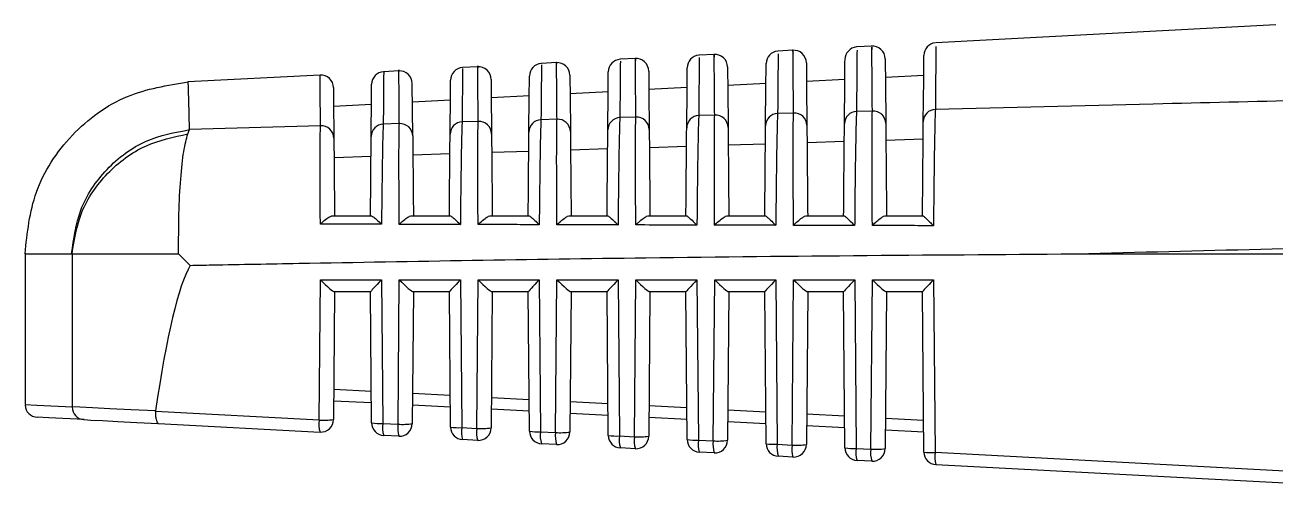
# Model space of a CAD drawing. Extents: x 16.7 to 113.1, y 4.5 to 84.5.
# Drawn here: x 48.875 to 49.858, y 68.986 to 69.354 of the extents above; entities that cross this region are included whole.
import ezdxf

# ---------------------------------------------------------------- set-up
doc = ezdxf.new("R2010")
doc.units = 0
doc.header["$MEASUREMENT"] = 0
doc.layers.add('OBJECT', color=7, linetype='CONTINUOUS')

msp = doc.modelspace()

# ---------------------------------------------------------------- linework, layer by layer
at = {"layer": 'OBJECT'}
for p, q in [((49.85828, 69.35356), (49.59075, 69.33954)), ((49.47843, 69.33365), (49.46674, 69.33304)), ((49.54038, 69.3369), (49.52874, 69.33629)), ((49.29256, 69.32391), (49.28072, 69.32329)), ((49.35452, 69.32716), (49.34273, 69.32654)), ((49.41647, 69.3304), (49.40473, 69.32979)), ((49.1067, 69.31417), (49.0027, 69.30872)), ((49.16865, 69.31742), (49.15671, 69.31679)), ((49.23061, 69.32066), (49.21872, 69.32004)), ((49.55115, 69.31247), (49.58132, 69.31406)), ((49.17955, 69.26621), (49.17919, 69.30752)), ((49.39541, 69.3043), (49.36505, 69.30271)), ((49.45744, 69.30756), (49.42703, 69.30596)), ((49.48918, 69.30922), (49.51929, 69.3108)), ((49.17932, 69.29297), (49.20915, 69.29453)), ((49.27135, 69.29779), (49.24111, 69.29621)), ((49.33338, 69.30105), (49.30308, 69.29946)), ((49.11735, 69.28972), (49.14712, 69.29128)), ((49.41697, 69.28265), (49.40443, 69.28232)), ((49.47896, 69.28427), (49.46645, 69.28394)), ((49.54094, 69.28586), (49.52846, 69.28554)), ((49.10705, 69.27417), (49.00409, 69.27121)), ((49.16903, 69.27592), (49.15637, 69.27556)), ((49.23102, 69.27764), (49.21839, 69.27729)), ((49.293, 69.27934), (49.2804, 69.27899)), ((49.35499, 69.28101), (49.34242, 69.28067)), ((49.00272, 69.26788), (49.00409, 69.27121)), ((49.58088, 69.26367), (49.55158, 69.26277)), ((49.27079, 69.25401), (49.24167, 69.25308)), ((49.33281, 69.25597), (49.30365, 69.25505)), ((49.39483, 69.25791), (49.36563, 69.257)), ((49.45684, 69.25984), (49.42762, 69.25893)), ((49.51886, 69.26176), (49.4896, 69.26086)), ((49.14676, 69.25005), (49.1177, 69.24912)), ((49.20878, 69.25204), (49.17969, 69.25111)), ((49.11688, 69.20347), (49.14665, 69.20347)), ((49.17896, 69.20347), (49.20861, 69.20347)), ((49.24103, 69.20347), (49.27057, 69.20347)), ((49.30311, 69.20347), (49.33254, 69.20347)), ((49.36518, 69.20347), (49.39451, 69.20347)), ((49.42724, 69.20347), (49.45648, 69.20347)), ((49.4893, 69.20347), (49.51846, 69.20347)), ((49.55136, 69.20347), (49.58044, 69.20347)), ((48.87473, 69.17386), (48.87473, 69.05486)), ((48.91134, 69.17347), (48.91179, 69.17347)), ((48.91179, 69.17347), (48.91179, 69.05291)), ((48.99549, 69.17347), (49.00464, 69.16438)), ((49.71108, 69.17347), (49.99964, 69.17347)), ((49.10601, 69.04259), (49.10697, 69.15295)), ((49.10697, 69.15295), (49.15505, 69.15295)), ((49.15505, 69.15295), (49.15603, 69.03995)), ((49.16798, 69.03932), (49.16897, 69.15295)), ((49.16897, 69.15295), (49.21705, 69.15295)), ((49.21705, 69.15295), (49.21806, 69.03667)), ((49.22995, 69.03604), (49.23097, 69.15295)), ((49.23097, 69.15295), (49.27905, 69.15295)), ((49.27905, 69.15295), (49.28009, 69.0334)), ((49.29192, 69.03277), (49.29297, 69.15295)), ((49.29297, 69.15295), (49.34105, 69.15295)), ((49.34105, 69.15295), (49.34212, 69.03012)), ((49.35389, 69.0295), (49.35497, 69.15295)), ((49.35497, 69.15295), (49.40305, 69.15295)), ((49.40305, 69.15295), (49.40415, 69.02685)), ((49.41587, 69.02623), (49.41697, 69.15295)), ((49.41697, 69.15295), (49.46505, 69.15295)), ((49.46505, 69.15295), (49.46618, 69.02357)), ((49.47784, 69.02295), (49.47897, 69.15295)), ((49.47897, 69.15295), (49.52705, 69.15295)), ((49.52705, 69.15295), (49.52821, 69.02029)), ((49.53981, 69.01968), (49.54097, 69.15295)), ((49.54097, 69.15295), (49.58905, 69.15295)), ((49.58905, 69.15295), (49.59023, 69.01702)), ((49.1181, 69.14347), (49.11722, 69.04302)), ((49.14635, 69.14347), (49.11795, 69.14347)), ((49.14725, 69.04038), (49.14635, 69.1435)), ((49.1801, 69.14347), (49.1792, 69.03975)), ((49.20835, 69.14347), (49.17995, 69.14347)), ((49.20928, 69.03711), (49.20835, 69.1435)), ((49.2421, 69.14347), (49.24117, 69.03648)), ((49.27035, 69.14347), (49.24195, 69.14347)), ((49.27131, 69.03383), (49.27035, 69.1435)), ((49.3041, 69.14347), (49.30314, 69.03321)), ((49.33235, 69.14347), (49.30395, 69.14347)), ((49.33334, 69.03056), (49.33235, 69.1435)), ((49.3661, 69.14347), (49.36511, 69.02993)), ((49.39435, 69.14347), (49.36595, 69.14347)), ((49.39537, 69.02728), (49.39435, 69.1435)), ((49.4281, 69.14347), (49.42708, 69.02666)), ((49.45635, 69.14347), (49.42795, 69.14347)), ((49.45739, 69.02401), (49.45635, 69.1435)), ((49.4901, 69.14347), (49.48905, 69.02339)), ((49.51835, 69.14347), (49.48995, 69.14347)), ((49.51942, 69.02073), (49.51835, 69.1435)), ((49.5521, 69.14347), (49.55102, 69.02012)), ((49.58035, 69.14347), (49.55195, 69.14347)), ((49.58145, 69.01746), (49.58035, 69.1435)), ((49.11743, 69.06702), (49.14703, 69.06546)), ((49.14712, 69.05603), (49.11735, 69.0576)), ((49.17941, 69.06375), (49.20906, 69.06218)), ((49.24138, 69.06047), (49.27109, 69.05891)), ((49.30335, 69.0572), (49.33312, 69.05563)), ((48.97732, 69.04938), (48.97735, 69.04974)), ((49.10601, 69.04259), (48.97732, 69.04938)), ((49.20914, 69.05275), (49.17932, 69.05432)), ((49.27117, 69.04947), (49.24129, 69.05105)), ((49.3332, 69.0462), (49.30327, 69.04778)), ((49.36532, 69.05393), (49.39515, 69.05236)), ((49.42729, 69.05066), (49.45718, 69.04908)), ((49.48926, 69.04739), (49.5192, 69.0458)), ((48.97971, 69.03983), (49.1067, 69.03312)), ((49.15603, 69.03995), (49.16798, 69.03932)), ((49.21806, 69.03667), (49.22995, 69.03604)), ((49.39523, 69.04292), (49.36524, 69.04451)), ((49.45726, 69.03965), (49.42721, 69.04124)), ((49.51929, 69.03637), (49.48918, 69.03796)), ((49.55123, 69.04411), (49.58123, 69.04253)), ((49.16867, 69.02985), (49.15672, 69.03048)), ((49.23064, 69.02658), (49.21875, 69.02721)), ((49.28009, 69.0334), (49.29192, 69.03277)), ((49.34212, 69.03012), (49.35389, 69.0295)), ((49.40415, 69.02685), (49.41587, 69.02623)), ((49.58132, 69.0331), (49.55115, 69.03469)), ((49.29261, 69.02331), (49.28078, 69.02393)), ((49.35458, 69.02004), (49.34281, 69.02066)), ((49.41655, 69.01676), (49.40484, 69.01738)), ((49.46618, 69.02357), (49.47784, 69.02295)), ((49.52821, 69.02029), (49.53981, 69.01968)), ((49.99877, 68.99545), (49.59023, 69.01702)), ((49.47853, 69.01349), (49.46687, 69.01411)), ((49.5405, 69.01022), (49.5289, 69.01083)), ((49.59092, 69.00756), (49.99972, 68.98597))]:
    msp.add_line(p, q, dxfattribs=at)
at = {"layer": 'OBJECT', "flags": 128}
for points in [[(49.45697, 69.27427), (49.45724, 69.30551), (49.45738, 69.32118), (49.4574, 69.32315)], [(49.48905, 69.32376), (49.48907, 69.32178), (49.48921, 69.30602), (49.48948, 69.27459)], [(49.51898, 69.27587), (49.51927, 69.30816), (49.51941, 69.32437), (49.51943, 69.3264)], [(49.55102, 69.327), (49.55104, 69.32496), (49.55118, 69.30867), (49.55147, 69.27619)], [(49.581, 69.27745), (49.58129, 69.31081), (49.58144, 69.32755), (49.58145, 69.32965)], [(49.27093, 69.26929), (49.27117, 69.29748), (49.2713, 69.31162), (49.27131, 69.31339)], [(49.30314, 69.31401), (49.30315, 69.31223), (49.30328, 69.298), (49.30352, 69.26964)], [(49.33294, 69.27098), (49.3332, 69.30017), (49.33332, 69.31481), (49.33334, 69.31664)], [(49.36511, 69.31726), (49.36512, 69.31542), (49.36525, 69.30068), (49.36551, 69.27132)], [(49.39496, 69.27263), (49.39522, 69.30284), (49.39535, 69.318), (49.39537, 69.3199)], [(49.42708, 69.32051), (49.4271, 69.3186), (49.42723, 69.30335), (49.42749, 69.27297)], [(49.11722, 69.30427), (49.11722, 69.30427), (49.11731, 69.29429), (49.11757, 69.26445)], [(49.1469, 69.26585), (49.14717, 69.29661), (49.14725, 69.30689)], [(49.20891, 69.26759), (49.20919, 69.29948), (49.20928, 69.31014)], [(49.24117, 69.31077), (49.24117, 69.31077), (49.24126, 69.30003), (49.24154, 69.26794)], [(48.87473, 69.05486), (48.88401, 69.05437), (48.91179, 69.05291)], [(48.97735, 69.04974), (48.95817, 69.05067), (48.9415, 69.05147), (48.92791, 69.05213), (48.91789, 69.05262), (48.91179, 69.05291)], [(48.9211, 69.04293), (48.89344, 69.04439), (48.8842, 69.04487)], [(48.9211, 69.04293), (48.92657, 69.04264), (48.93553, 69.04216), (48.94766, 69.04152), (48.96255, 69.04074), (48.97971, 69.03983)]]:
    msp.add_lwpolyline(points, dxfattribs=at)
at = {"layer": 'OBJECT'}
for centre, radius, start, end in [((49.4674, 69.32306), 0.01, 95.09389, 179.5), ((49.47905, 69.32367), 0.01, 0.5, 95.16683), ((49.52942, 69.32631), 0.01, 95.4601, 179.5), ((49.54102, 69.32692), 0.01, 0.5, 95.5324), ((49.59145, 69.32956), 0.01, 95.82473, 179.5), ((49.28131, 69.31331), 0.01, 93.98632, 179.5), ((49.29314, 69.31393), 0.01, 0.5, 94.06115), ((49.34334, 69.31656), 0.01, 94.35696, 179.5), ((49.35511, 69.31717), 0.01, 0.5, 94.43116), ((49.40537, 69.31981), 0.01, 94.72616, 179.5), ((49.41708, 69.32042), 0.01, 0.5, 94.79974), ((49.10722, 69.30418), 0.01, 0.5, 93.01384), ((49.15725, 69.3068), 0.01, 93.24094, 179.5), ((49.16919, 69.30743), 0.01, 0.5, 93.31701), ((49.21928, 69.31006), 0.01, 93.6143, 179.5), ((49.23117, 69.31068), 0.01, 0.5, 93.68975), ((49.40483, 69.27245), 0.00988, 92.3291, 178.92157), ((49.41759, 69.27276), 0.00991, 1.16623, 93.58923), ((49.46684, 69.27408), 0.00987, 92.30337, 178.90566), ((49.47958, 69.27439), 0.0099, 1.18846, 93.60779), ((49.52885, 69.27568), 0.00987, 92.28086, 178.88648), ((49.54157, 69.27598), 0.0099, 1.21032, 93.62748), ((49.59086, 69.27726), 0.00987, 92.25876, 178.866), ((49.10765, 69.26427), 0.00992, 1.05902, 93.49713), ((49.15679, 69.26568), 0.00989, 92.41301, 178.99705), ((49.16964, 69.26602), 0.00992, 1.07988, 93.51507), ((49.2188, 69.26741), 0.00989, 92.39001, 178.98111), ((49.23163, 69.26775), 0.00991, 1.10041, 93.53337), ((49.28081, 69.26912), 0.00989, 92.36891, 178.96324), ((49.29361, 69.26944), 0.00991, 1.12122, 93.55228), ((49.34282, 69.2708), 0.00988, 92.34677, 178.94466), ((49.3556, 69.27112), 0.00991, 1.14426, 93.57143), ((48.88473, 69.05486), 0.01, 183.57385, 266.97745), ((48.9217, 69.05282), 0.00991, 179.44926, 266.52539), ((49.12615, 69.0393), 0.0204, 170.72578, 197.61406), ((49.10951, 69.097), 0.05453, 266.31846, 278.13393), ((49.10723, 69.04311), 0.01, 266.97745, 359.5), ((49.15366, 69.08087), 0.04099, 260.99926, 273.3143), ((49.15725, 69.04047), 0.01, 180.5, 266.97745), ((49.17617, 69.03666), 0.0204, 170.72548, 197.61449), ((49.1881, 69.03603), 0.02039, 170.71567, 197.62417), ((49.17148, 69.09373), 0.05453, 266.31856, 278.13382), ((49.1692, 69.03984), 0.01, 266.97745, 359.5), ((49.21569, 69.07758), 0.04098, 260.99904, 273.31643), ((49.21928, 69.03719), 0.01, 180.5, 266.97745), ((49.23819, 69.03338), 0.0204, 170.71951, 197.6168), ((49.25008, 69.03275), 0.0204, 170.71951, 197.6168), ((49.23345, 69.09046), 0.05453, 266.3189, 278.13348), ((49.23117, 69.03657), 0.01, 266.97745, 359.5), ((49.27772, 69.07433), 0.04101, 261.00248, 273.31299), ((49.28131, 69.03392), 0.01, 180.5, 266.97745), ((49.30023, 69.03011), 0.0204, 170.72548, 197.61449), ((49.31205, 69.02948), 0.0204, 170.71951, 197.6168), ((49.29542, 69.08719), 0.05454, 266.31909, 278.13329), ((49.29314, 69.03329), 0.01, 266.97745, 359.5), ((49.33975, 69.07105), 0.041, 261.00056, 273.313), ((49.34334, 69.03064), 0.01, 180.5, 266.97745), ((49.36225, 69.02683), 0.0204, 170.71944, 197.617), ((49.37403, 69.02621), 0.0204, 170.72578, 197.61406), ((49.3574, 69.08392), 0.05453, 266.31846, 278.13393), ((49.35511, 69.03002), 0.01, 266.97745, 359.5), ((49.40178, 69.06776), 0.04098, 260.99926, 273.31621), ((49.40537, 69.02737), 0.01, 180.5, 266.97745), ((49.42429, 69.02356), 0.02041, 170.72621, 197.61363), ((49.436, 69.02294), 0.0204, 170.71951, 197.6168), ((49.41937, 69.08064), 0.05453, 266.31856, 278.13382), ((49.41708, 69.02675), 0.01, 266.97745, 359.5), ((49.46381, 69.0645), 0.041, 261.00056, 273.313), ((49.46739, 69.02409), 0.01, 180.5, 266.97745), ((49.48631, 69.02028), 0.0204, 170.71921, 197.61723), ((49.49797, 69.01966), 0.0204, 170.71951, 197.6168), ((49.48134, 69.07738), 0.05453, 266.3189, 278.13348), ((49.47905, 69.02348), 0.01, 266.97745, 359.5), ((49.52584, 69.06121), 0.04098, 260.99926, 273.31621), ((49.52942, 69.02082), 0.01, 180.5, 266.97745), ((49.54834, 69.01701), 0.0204, 170.72578, 197.61406), ((49.55995, 69.01639), 0.0204, 170.72578, 197.61406), ((49.54331, 69.0741), 0.05453, 266.31846, 278.13393), ((49.54103, 69.02021), 0.01, 266.97745, 359.5), ((49.58786, 69.05795), 0.041, 261.00225, 273.31321), ((49.59145, 69.01754), 0.01, 180.5, 266.97745), ((49.61036, 69.01373), 0.0204, 170.71921, 197.61723)]:
    msp.add_arc(centre, radius, start, end, dxfattribs=at)
for centre, major_axis, ratio, start_param, end_param in [((54.01807, 67.11097), (19.0675, 0), 0.111038, 1.783132, 1.798644), ((49.02981, 66.88373), (-0.01466, 2.28974), 0.052015, 0.088802, 0.329915), ((49.10819, 69.15347), (-0.00988, 0.00996), 0.087934, 1.536206, 3.054643), ((49.15627, 69.15347), (0.00991, 0.00999), 0.035372, 1.658206, 3.106542), ((49.17019, 69.15347), (-0.00988, 0.00996), 0.087934, 1.536206, 3.054643), ((49.21827, 69.15347), (0.00991, 0.00999), 0.035372, 1.658206, 3.106542), ((49.23219, 69.15347), (-0.00988, 0.00996), 0.087934, 1.536206, 3.054643), ((49.28027, 69.15347), (0.00991, 0.00999), 0.035372, 1.658206, 3.106542), ((49.29419, 69.15347), (-0.00988, 0.00996), 0.087934, 1.536206, 3.054643), ((49.34227, 69.15347), (0.00991, 0.00999), 0.035372, 1.658206, 3.106542), ((49.35619, 69.15347), (-0.00988, 0.00996), 0.087934, 1.536206, 3.054643), ((49.40427, 69.15347), (0.00991, 0.00999), 0.035372, 1.658206, 3.106542), ((49.41819, 69.15347), (-0.00988, 0.00996), 0.087934, 1.536206, 3.054643), ((49.46627, 69.15347), (0.00991, 0.00999), 0.035372, 1.658206, 3.106542), ((49.48019, 69.15347), (-0.00988, 0.00996), 0.087934, 1.536206, 3.054643), ((49.52827, 69.15347), (0.00991, 0.00999), 0.035372, 1.658206, 3.106542), ((49.54219, 69.15347), (-0.00988, 0.00996), 0.087934, 1.536206, 3.054643), ((49.59027, 69.15347), (0.00991, 0.00999), 0.035372, 1.658206, 3.106542)]:
    msp.add_ellipse(centre, major_axis=major_axis, ratio=ratio, start_param=start_param, end_param=end_param, dxfattribs=at)
for points, knots in [([(49.41697, 69.28265), (49.41696, 69.28401), (49.4169, 69.2908), (49.41669, 69.31537), (49.41652, 69.33446), (49.41657, 69.32911), (49.41657, 69.32852)], [0, 0, 0, 0, 0.043381, 0.21693, 0.912835, 1, 1, 1, 1]), ([(49.46685, 69.33085), (49.46685, 69.3301), (49.46683, 69.32843), (49.46658, 69.29979), (49.46645, 69.28394)], [0, 0, 0, 0, 0.446366, 1, 1, 1, 1]), ([(49.47896, 69.28427), (49.47895, 69.28565), (49.47889, 69.29255), (49.47867, 69.3176), (49.4785, 69.33748), (49.47854, 69.33209), (49.47855, 69.33139)], [0, 0, 0, 0, 0.0426261, 0.2131545, 0.896941, 1, 1, 1, 1]), ([(49.52888, 69.33372), (49.52887, 69.33313), (49.52886, 69.33178), (49.52861, 69.30217), (49.52846, 69.28554)], [0, 0, 0, 0, 0.438347, 1, 1, 1, 1]), ([(49.54094, 69.28586), (49.54093, 69.28726), (49.54087, 69.29428), (49.54065, 69.31981), (49.54047, 69.34048), (49.54052, 69.33507), (49.54052, 69.33426)], [0, 0, 0, 0, 0.041896, 0.209506, 0.881584, 1, 1, 1, 1]), ([(49.5909, 69.33659), (49.5909, 69.33616), (49.59089, 69.33514), (49.59063, 69.30454), (49.59047, 69.28712)], [0, 0, 0, 0, 0.430575, 1, 1, 1, 1]), ([(49.16903, 69.27592), (49.16902, 69.27719), (49.16896, 69.28354), (49.16877, 69.30617), (49.16863, 69.32232), (49.16867, 69.31718), (49.16867, 69.31706)], [0, 0, 0, 0, 0.046684, 0.233452, 0.982381, 1, 1, 1, 1]), ([(49.23102, 69.27764), (49.231, 69.27893), (49.23095, 69.28539), (49.23075, 69.30851), (49.2306, 69.32537), (49.23065, 69.32016), (49.23065, 69.31992)], [0, 0, 0, 0, 0.045813, 0.229093, 0.964032, 1, 1, 1, 1]), ([(49.28078, 69.32224), (49.28077, 69.32102), (49.28075, 69.31842), (49.28052, 69.29262), (49.2804, 69.27899)], [0, 0, 0, 0, 0.472041, 1, 1, 1, 1]), ([(49.293, 69.27934), (49.29299, 69.28065), (49.29293, 69.28722), (49.29273, 69.31083), (49.29258, 69.32841), (49.29262, 69.32315), (49.29262, 69.32279)], [0, 0, 0, 0, 0.0449735, 0.2248924, 0.9463482, 1, 1, 1, 1]), ([(49.3428, 69.32511), (49.34279, 69.32405), (49.34277, 69.32175), (49.34254, 69.29502), (49.34242, 69.28067)], [0, 0, 0, 0, 0.463198, 1, 1, 1, 1]), ([(49.35499, 69.28101), (49.35497, 69.28234), (49.35492, 69.28903), (49.35471, 69.31311), (49.35455, 69.33144), (49.35459, 69.32613), (49.3546, 69.32565)], [0, 0, 0, 0, 0.044163, 0.220841, 0.9292938, 1, 1, 1, 1]), ([(49.40483, 69.32798), (49.40482, 69.32707), (49.4048, 69.32508), (49.40456, 69.29741), (49.40443, 69.28232)], [0, 0, 0, 0, 0.4546451, 1, 1, 1, 1]), ([(49.10705, 69.27417), (49.10704, 69.27542), (49.10698, 69.28164), (49.10678, 69.30486), (49.10673, 69.31001), (49.1067, 69.31412)], [0, 0, 0, 0, 0.047591, 0.237986, 1, 1, 1, 1]), ([(49.15673, 69.31651), (49.15672, 69.31496), (49.15669, 69.3118), (49.15648, 69.28779), (49.15637, 69.27556)], [0, 0, 0, 0, 0.490665, 1, 1, 1, 1]), ([(49.21875, 69.31938), (49.21874, 69.31799), (49.21872, 69.31511), (49.2185, 69.29021), (49.21839, 69.27729)], [0, 0, 0, 0, 0.48119, 1, 1, 1, 1]), ([(48.87473, 69.17347), (48.87649, 69.18998), (48.88016, 69.22428), (48.90961, 69.26891), (48.95264, 69.30066), (48.98669, 69.30611), (49.00309, 69.30874)], [0, 0, 0, 0, 0.240773, 0.5, 0.759226, 1, 1, 1, 1]), ([(49.00409, 69.27121), (49.0038, 69.28208), (49.00321, 69.30397), (49.00313, 69.30714), (49.00309, 69.30874)], [0, 0, 0, 0, 0.496376, 1, 1, 1, 1]), ([(49.99973, 69.29686), (49.9204, 69.29505), (49.78398, 69.29193), (49.64757, 69.28854), (49.59047, 69.28712)], [0, 0, 0, 0, 0.58145, 1, 1, 1, 1]), ([(49.40443, 69.28232), (49.40436, 69.28061), (49.40413, 69.27546), (49.40373, 69.25734), (49.40335, 69.23017), (49.40312, 69.20839), (49.40304, 69.19852), (49.40302, 69.19604)], [0, 0, 0, 0, 0.1523344, 0.4594619, 0.7661097, 0.9410542, 1, 1, 1, 1]), ([(49.41694, 69.196), (49.41692, 69.1985), (49.41686, 69.20743), (49.41673, 69.22833), (49.41667, 69.25518), (49.41677, 69.27487), (49.41692, 69.28054), (49.41697, 69.28265)], [0, 0, 0, 0, 0.059002, 0.210856, 0.514734, 0.818981, 1, 1, 1, 1]), ([(49.46645, 69.28394), (49.46637, 69.28221), (49.46614, 69.27699), (49.46574, 69.25878), (49.46536, 69.23117), (49.46513, 69.20882), (49.46504, 69.19842), (49.46502, 69.19588)], [0, 0, 0, 0, 0.150604, 0.454245, 0.75741, 0.940779, 1, 1, 1, 1]), ([(49.47894, 69.19585), (49.47892, 69.1984), (49.47885, 69.20741), (49.47873, 69.22848), (49.47866, 69.25563), (49.47875, 69.27605), (49.4789, 69.28198), (49.47896, 69.28427)], [0, 0, 0, 0, 0.059276, 0.209421, 0.509831, 0.810599, 1, 1, 1, 1]), ([(49.52846, 69.28554), (49.52839, 69.28379), (49.52816, 69.2785), (49.52776, 69.26019), (49.52736, 69.23215), (49.52713, 69.20924), (49.52704, 69.19832), (49.52702, 69.19573)], [0, 0, 0, 0, 0.148954, 0.44926, 0.7491, 0.940502, 1, 1, 1, 1]), ([(49.54094, 69.19569), (49.54092, 69.1983), (49.54085, 69.20738), (49.54072, 69.22862), (49.54064, 69.25606), (49.54073, 69.2772), (49.54088, 69.28339), (49.54094, 69.28586)], [0, 0, 0, 0, 0.059552, 0.208065, 0.505163, 0.802607, 1, 1, 1, 1]), ([(49.59047, 69.28712), (49.5904, 69.28534), (49.59017, 69.27999), (49.58977, 69.26157), (49.58937, 69.23312), (49.58913, 69.20965), (49.58904, 69.19822), (49.58902, 69.19558)], [0, 0, 0, 0, 0.1473771, 0.4444966, 0.7411547, 0.9402224, 1, 1, 1, 1]), ([(49.10694, 69.19681), (49.10693, 69.19904), (49.10687, 69.20753), (49.10677, 69.22745), (49.10674, 69.25261), (49.10687, 69.26855), (49.10701, 69.27291), (49.10705, 69.27417)], [0, 0, 0, 0, 0.057678, 0.219413, 0.543377, 0.867765, 1, 1, 1, 1]), ([(49.15637, 69.27556), (49.1563, 69.27394), (49.15607, 69.26906), (49.15568, 69.25134), (49.15532, 69.22599), (49.15511, 69.2066), (49.15504, 69.19895), (49.15502, 69.19668)], [0, 0, 0, 0, 0.16013, 0.483001, 0.805362, 0.942124, 1, 1, 1, 1]), ([(49.16894, 69.19664), (49.16893, 69.19893), (49.16887, 69.20751), (49.16876, 69.22765), (49.16872, 69.25317), (49.16884, 69.26988), (49.16899, 69.27449), (49.16903, 69.27592)], [0, 0, 0, 0, 0.0579362, 0.2174947, 0.53703, 0.8569756, 1, 1, 1, 1]), ([(49.21839, 69.27729), (49.21831, 69.27565), (49.21809, 69.27069), (49.21769, 69.25288), (49.21733, 69.22706), (49.21711, 69.20706), (49.21704, 69.19884), (49.21702, 69.19651)], [0, 0, 0, 0, 0.158036, 0.476676, 0.794816, 0.94186, 1, 1, 1, 1]), ([(49.23094, 69.19648), (49.23092, 69.19882), (49.23086, 69.20749), (49.23075, 69.22783), (49.23071, 69.25371), (49.23082, 69.27117), (49.23097, 69.27605), (49.23102, 69.27764)], [0, 0, 0, 0, 0.058197, 0.215686, 0.531014, 0.846742, 1, 1, 1, 1]), ([(49.2804, 69.27899), (49.28033, 69.27733), (49.2801, 69.27231), (49.2797, 69.25439), (49.27933, 69.22811), (49.27912, 69.20752), (49.27904, 69.19874), (49.27902, 69.19635)], [0, 0, 0, 0, 0.1560423, 0.4706588, 0.7847806, 0.9415952, 1, 1, 1, 1]), ([(49.29294, 69.19632), (49.29292, 69.19871), (49.29286, 69.20748), (49.29275, 69.22801), (49.2927, 69.25422), (49.2928, 69.27244), (49.29295, 69.27757), (49.293, 69.27934)], [0, 0, 0, 0, 0.058464, 0.213982, 0.525308, 0.837022, 1, 1, 1, 1]), ([(49.34242, 69.28067), (49.34234, 69.27898), (49.34212, 69.27389), (49.34172, 69.25588), (49.34134, 69.22915), (49.34112, 69.20796), (49.34104, 69.19863), (49.34102, 69.19619)], [0, 0, 0, 0, 0.1541427, 0.4649256, 0.7752224, 0.9413264, 1, 1, 1, 1]), ([(49.35494, 69.19616), (49.35492, 69.19861), (49.35486, 69.20746), (49.35474, 69.22817), (49.35468, 69.25471), (49.35478, 69.27367), (49.35493, 69.27907), (49.35499, 69.28101)], [0, 0, 0, 0, 0.058731, 0.212374, 0.519887, 0.827778, 1, 1, 1, 1]), ([(49.39435, 69.20347), (49.39445, 69.21454), (49.39464, 69.23667), (49.39486, 69.26147), (49.39492, 69.26891), (49.39496, 69.27263)], [0, 0, 0, 0, 0.333137, 0.666223, 1, 1, 1, 1]), ([(49.42749, 69.27297), (49.42753, 69.26919), (49.42759, 69.26163), (49.42781, 69.23656), (49.42801, 69.21441), (49.4281, 69.20347)], [0, 0, 0, 0, 0.336122, 0.672317, 1, 1, 1, 1]), ([(49.45635, 69.20347), (49.45645, 69.21462), (49.45664, 69.23692), (49.45687, 69.26255), (49.45694, 69.27031), (49.45697, 69.27427)], [0, 0, 0, 0, 0.328834, 0.657618, 1, 1, 1, 1]), ([(49.48948, 69.27459), (49.48951, 69.27077), (49.48958, 69.26313), (49.4898, 69.23765), (49.49, 69.21491), (49.4901, 69.20347)], [0, 0, 0, 0, 0.331872, 0.663816, 1, 1, 1, 1]), ([(49.51835, 69.20347), (49.51845, 69.2147), (49.51865, 69.23717), (49.51888, 69.2636), (49.51895, 69.27168), (49.51898, 69.27587)], [0, 0, 0, 0, 0.324748, 0.649449, 1, 1, 1, 1]), ([(49.55147, 69.27619), (49.5515, 69.27233), (49.55157, 69.26461), (49.55179, 69.23872), (49.552, 69.21541), (49.5521, 69.20347)], [0, 0, 0, 0, 0.327832, 0.655734, 1, 1, 1, 1]), ([(49.58035, 69.20347), (49.58045, 69.21478), (49.58065, 69.2374), (49.58089, 69.26462), (49.58096, 69.27302), (49.581, 69.27745)], [0, 0, 0, 0, 0.3208634, 0.6416822, 1, 1, 1, 1]), ([(48.91134, 69.17347), (48.91294, 69.18519), (48.91624, 69.2095), (48.93767, 69.24133), (48.96834, 69.26441), (48.99246, 69.269), (49.00409, 69.27121)], [0, 0, 0, 0, 0.24117, 0.5, 0.758828, 1, 1, 1, 1]), ([(48.91179, 69.17347), (48.91354, 69.1846), (48.91717, 69.20764), (48.93822, 69.23799), (48.96799, 69.2604), (48.9914, 69.26544), (49.00272, 69.26788)], [0, 0, 0, 0, 0.241561, 0.499999, 0.758437, 1, 1, 1, 1]), ([(48.99549, 69.17347), (48.9955, 69.18416), (48.99552, 69.20555), (48.99699, 69.23316), (48.99934, 69.25551), (49.00159, 69.26376), (49.00272, 69.26788)], [0, 0, 0, 0, 0.2499997, 0.4999993, 0.7500001, 1, 1, 1, 1]), ([(49.11757, 69.26445), (49.1176, 69.26088), (49.11766, 69.25373), (49.11786, 69.23083), (49.11803, 69.21176), (49.1181, 69.20347)], [0, 0, 0, 0, 0.361187, 0.722454, 1, 1, 1, 1]), ([(49.14635, 69.20347), (49.14645, 69.21414), (49.14663, 69.23548), (49.14682, 69.25688), (49.14687, 69.26305), (49.1469, 69.26585)], [0, 0, 0, 0, 0.352893, 0.705725, 1, 1, 1, 1]), ([(49.17955, 69.26621), (49.17959, 69.26259), (49.17965, 69.25536), (49.17985, 69.23202), (49.18002, 69.2123), (49.1801, 69.20347)], [0, 0, 0, 0, 0.355594, 0.711265, 1, 1, 1, 1]), ([(49.20835, 69.20347), (49.20845, 69.21425), (49.20863, 69.2358), (49.20883, 69.25807), (49.20889, 69.26455), (49.20891, 69.26759)], [0, 0, 0, 0, 0.34753, 0.695002, 1, 1, 1, 1]), ([(49.24154, 69.26794), (49.24157, 69.26428), (49.24163, 69.25696), (49.24184, 69.23318), (49.24202, 69.21284), (49.2421, 69.20347)], [0, 0, 0, 0, 0.3503156, 0.7007065, 1, 1, 1, 1]), ([(49.27035, 69.20347), (49.27045, 69.21435), (49.27064, 69.23611), (49.27084, 69.25923), (49.2709, 69.26603), (49.27093, 69.26929)], [0, 0, 0, 0, 0.342466, 0.684876, 1, 1, 1, 1]), ([(49.30352, 69.26964), (49.30356, 69.26594), (49.30362, 69.25854), (49.30383, 69.23433), (49.30401, 69.21337), (49.3041, 69.20347)], [0, 0, 0, 0, 0.345326, 0.690724, 1, 1, 1, 1]), ([(49.33235, 69.20347), (49.33245, 69.21445), (49.33264, 69.23639), (49.33285, 69.26037), (49.33291, 69.26749), (49.33294, 69.27098)], [0, 0, 0, 0, 0.3376753, 0.675297, 1, 1, 1, 1]), ([(49.36551, 69.27132), (49.36554, 69.26758), (49.36561, 69.2601), (49.36582, 69.23546), (49.36601, 69.21389), (49.3661, 69.20347)], [0, 0, 0, 0, 0.340602, 0.681277, 1, 1, 1, 1]), ([(49.10694, 69.19681), (49.10697, 69.19684), (49.10733, 69.19719), (49.109, 69.19881), (49.11174, 69.20112), (49.11489, 69.2031), (49.11626, 69.20336), (49.11688, 69.20347)], [0, 0, 0, 0, 0.008654, 0.099988, 0.471215, 0.763091, 1, 1, 1, 1]), ([(49.14665, 69.20347), (49.14702, 69.20336), (49.14785, 69.20309), (49.15045, 69.20107), (49.15299, 69.19871), (49.15466, 69.19704), (49.15499, 69.19671), (49.15502, 69.19668)], [0, 0, 0, 0, 0.229449, 0.521602, 0.905435, 0.991712, 1, 1, 1, 1]), ([(49.16894, 69.19664), (49.16897, 69.19667), (49.16941, 69.19711), (49.17117, 69.19881), (49.17396, 69.20116), (49.17704, 69.20311), (49.17836, 69.20336), (49.17896, 69.20347)], [0, 0, 0, 0, 0.008542, 0.122923, 0.485792, 0.769311, 1, 1, 1, 1]), ([(49.20861, 69.20347), (49.20895, 69.20336), (49.20974, 69.2031), (49.21225, 69.20111), (49.21482, 69.19872), (49.21656, 69.19698), (49.21699, 69.19654), (49.21702, 69.19651)], [0, 0, 0, 0, 0.22327, 0.506267, 0.88029, 0.991786, 1, 1, 1, 1]), ([(49.23094, 69.19648), (49.23097, 69.19651), (49.2315, 69.19704), (49.23332, 69.19881), (49.23617, 69.2012), (49.23918, 69.20311), (49.24046, 69.20336), (49.24103, 69.20347)], [0, 0, 0, 0, 0.008435, 0.145045, 0.499687, 0.77523, 1, 1, 1, 1]), ([(49.27057, 69.20347), (49.2709, 69.20336), (49.27163, 69.20311), (49.27406, 69.20116), (49.27666, 69.19873), (49.27847, 69.19691), (49.27899, 69.19638), (49.27902, 69.19635)], [0, 0, 0, 0, 0.217462, 0.491763, 0.856162, 0.991897, 1, 1, 1, 1]), ([(49.29294, 69.19632), (49.29297, 69.19635), (49.29358, 69.19696), (49.29548, 69.19881), (49.29837, 69.20123), (49.30132, 69.20312), (49.30255, 69.20336), (49.30311, 69.20347)], [0, 0, 0, 0, 0.0083397, 0.1664076, 0.5129726, 0.7808605, 1, 1, 1, 1]), ([(49.33254, 69.20347), (49.33284, 69.20336), (49.33353, 69.20312), (49.33588, 69.20121), (49.3385, 69.19874), (49.34038, 69.19685), (49.34099, 69.19622), (49.34102, 69.19619)], [0, 0, 0, 0, 0.211945, 0.477994, 0.832959, 0.991973, 1, 1, 1, 1]), ([(49.35494, 69.19616), (49.35497, 69.19619), (49.35566, 69.19689), (49.35763, 69.19881), (49.36057, 69.20127), (49.36345, 69.20313), (49.36464, 69.20336), (49.36518, 69.20347)], [0, 0, 0, 0, 0.0082328, 0.187014, 0.5256428, 0.7861956, 1, 1, 1, 1]), ([(49.39451, 69.20347), (49.39479, 69.20336), (49.39543, 69.20313), (49.39771, 69.20125), (49.40035, 69.19875), (49.40229, 69.19678), (49.40299, 69.19607), (49.40302, 69.19604)], [0, 0, 0, 0, 0.2067549, 0.4649306, 0.8107333, 0.9920503, 1, 1, 1, 1]), ([(49.41694, 69.196), (49.41697, 69.19603), (49.41774, 69.19682), (49.41979, 69.19881), (49.42276, 69.20131), (49.42558, 69.20313), (49.42672, 69.20337), (49.42724, 69.20347)], [0, 0, 0, 0, 0.008151, 0.206913, 0.537757, 0.791264, 1, 1, 1, 1]), ([(49.45648, 69.20347), (49.45675, 69.20337), (49.45734, 69.20313), (49.45954, 69.2013), (49.4622, 69.19876), (49.4642, 69.19672), (49.46499, 69.19591), (49.46502, 69.19588)], [0, 0, 0, 0, 0.201833, 0.452548, 0.789383, 0.992118, 1, 1, 1, 1]), ([(49.47894, 69.19585), (49.47897, 69.19588), (49.48004, 69.19697), (49.48233, 69.19919), (49.48532, 69.20161), (49.48782, 69.20317), (49.48881, 69.20337), (49.4893, 69.20347)], [0, 0, 0, 0, 0.008059, 0.282723, 0.5938, 0.796114, 1, 1, 1, 1]), ([(49.51846, 69.20347), (49.51871, 69.20337), (49.51926, 69.20314), (49.52138, 69.20134), (49.52405, 69.19877), (49.52612, 69.19666), (49.52699, 69.19576), (49.52702, 69.19573)], [0, 0, 0, 0, 0.197186, 0.440794, 0.768921, 0.992186, 1, 1, 1, 1]), ([(49.54094, 69.19569), (49.54097, 69.19573), (49.54211, 69.1969), (49.54447, 69.19918), (49.54749, 69.20164), (49.54993, 69.20317), (49.55088, 69.20337), (49.55136, 69.20347)], [0, 0, 0, 0, 0.007981, 0.2991024, 0.6029171, 0.8007069, 1, 1, 1, 1]), ([(49.58044, 69.20347), (49.58067, 69.20337), (49.58118, 69.20315), (49.58322, 69.20138), (49.58591, 69.19878), (49.58804, 69.1966), (49.58899, 69.19561), (49.58902, 69.19558)], [0, 0, 0, 0, 0.192784, 0.429644, 0.749307, 0.992251, 1, 1, 1, 1]), ([(49.15502, 69.19668), (49.14841, 69.1967), (49.13238, 69.19674), (49.11636, 69.19678), (49.10694, 69.19681)], [0, 0, 0, 0, 0.412318, 1, 1, 1, 1]), ([(49.21702, 69.19651), (49.21041, 69.19653), (49.19438, 69.19657), (49.17836, 69.19662), (49.16894, 69.19664)], [0, 0, 0, 0, 0.412358, 1, 1, 1, 1]), ([(49.27902, 69.19635), (49.27241, 69.19637), (49.25638, 69.19641), (49.24036, 69.19645), (49.23094, 69.19648)], [0, 0, 0, 0, 0.412395, 1, 1, 1, 1]), ([(49.34102, 69.19619), (49.33441, 69.19621), (49.31838, 69.19625), (49.30236, 69.19629), (49.29294, 69.19632)], [0, 0, 0, 0, 0.41243, 1, 1, 1, 1]), ([(49.40302, 69.19604), (49.39641, 69.19605), (49.38038, 69.19609), (49.36436, 69.19613), (49.35494, 69.19616)], [0, 0, 0, 0, 0.4124608, 1, 1, 1, 1]), ([(49.46502, 69.19588), (49.45841, 69.1959), (49.44238, 69.19594), (49.42636, 69.19598), (49.41694, 69.196)], [0, 0, 0, 0, 0.412499, 1, 1, 1, 1]), ([(49.52702, 69.19573), (49.52041, 69.19574), (49.50438, 69.19578), (49.48836, 69.19582), (49.47894, 69.19585)], [0, 0, 0, 0, 0.412524, 1, 1, 1, 1]), ([(49.58902, 69.19558), (49.58241, 69.19559), (49.56638, 69.19563), (49.55036, 69.19567), (49.54094, 69.19569)], [0, 0, 0, 0, 0.412558, 1, 1, 1, 1]), ([(48.87473, 69.17347), (48.87626, 69.17347), (48.87933, 69.17347), (48.90067, 69.17347), (48.91134, 69.17347)], [0, 0, 0, 0, 0.5, 1, 1, 1, 1]), ([(48.91179, 69.17347), (48.91464, 69.17347), (48.92033, 69.17347), (48.9395, 69.17347), (48.96463, 69.17347), (48.9852, 69.17347), (48.99549, 69.17347)], [0, 0, 0, 0, 0.250001, 0.499999, 0.750001, 1, 1, 1, 1]), ([(49.00464, 69.16438), (49.01033, 69.16449), (49.03876, 69.16503), (49.15816, 69.16722), (49.38793, 69.17122), (49.595, 69.17266), (49.71108, 69.17347)], [0, 0, 0, 0, 0.024148, 0.120739, 0.507103, 1, 1, 1, 1]), ([(48.97732, 69.04938), (48.97731, 69.04828), (48.9773, 69.04606), (48.97768, 69.04318), (48.97832, 69.04101), (48.97904, 69.04004), (48.97952, 69.03984), (48.97969, 69.03983), (48.97971, 69.03983)], [0, 0, 0, 0, 0.2192768, 0.4385033, 0.6592408, 0.8829816, 0.9858182, 1, 1, 1, 1])]:
    msp.add_open_spline(points, degree=3, knots=knots, dxfattribs=at)

doc.saveas('drawing.dxf')
